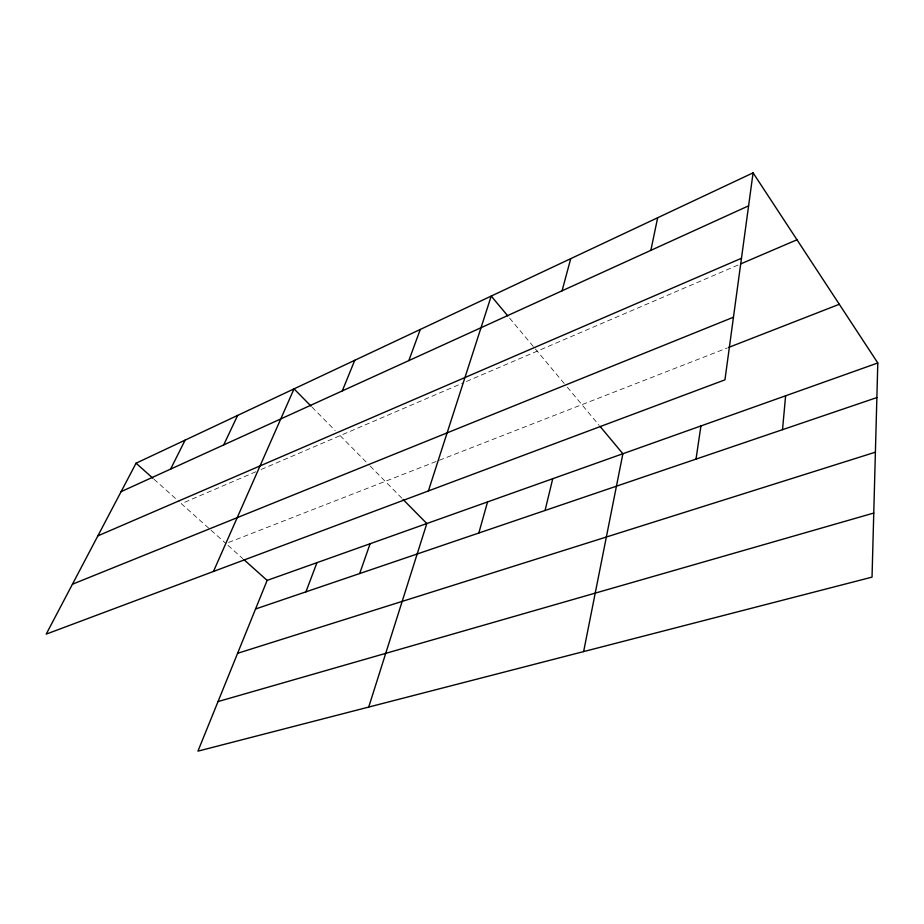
<?xml version="1.0" encoding="UTF-8"?>
<svg xmlns="http://www.w3.org/2000/svg" width="924" height="924" viewBox="0 0 924 924"><rect width="100%" height="100%" fill="white"/><g stroke="black" fill="none" stroke-linecap="round" stroke-linejoin="round"><path stroke-width="0.69" stroke-dasharray="4.62 3.46" d="M255.833 471.771L181.358 503.696L209.979 529.29M261.111 469.507L463.825 382.605M466.447 381.473L739.292 264.507M228.563 542.457L727.292 347.955M153.973 479.209L179.256 501.813M211.042 530.237L225.872 543.497M227.985 545.391L242.804 558.639M312.081 407.161L335.135 430.538M340.147 435.62L369.196 465.095M370.201 466.112L402.067 498.429M509.621 318.099L534.442 347.84M535.366 348.937L566.389 386.093M567.301 387.179L599.202 425.387"/><path stroke-width="1.39" d="M877.8 362.97L872.037 577.13L197.932 751.154L267.14 580.399L877.8 362.97L753.083 172.846L136.071 463.201L46.2 634.13L724.947 379.845L753.083 172.846M782.513 429.683L785.619 395.795M696.015 459.113L700.935 425.941M583.622 651.593L622.88 453.742L600.115 426.472M650.866 250.346L657.657 217.752M545.056 510.475L552.748 478.713M562.069 290.794L570.732 258.651M478.817 533.021L487.56 501.917M368.711 707.068L426.819 523.538L403.049 499.434M428.389 490.944L491.222 296.073L507.773 315.892M359.69 573.55L370.085 543.739M408.847 360.579L420.27 329.464M305.925 591.845L316.967 562.658M342.307 390.887L354.747 360.302M213.456 571.471L294.04 388.865L311.076 406.144M223.7 444.906L237.653 415.396M170.617 469.092L185.123 440.124M121.125 491.637L748.59 205.844M97.875 535.862L741.464 258.27M740.598 263.941L796.985 239.778M72.442 584.222L733.46 317.198M728.632 347.436L839.292 304.285M255.555 608.985L876.864 397.574M237.583 653.303L875.398 452.183M218.029 701.57L873.758 513.051M136.071 463.201L152.922 478.262M243.855 559.586L267.14 580.399"/></g></svg>
